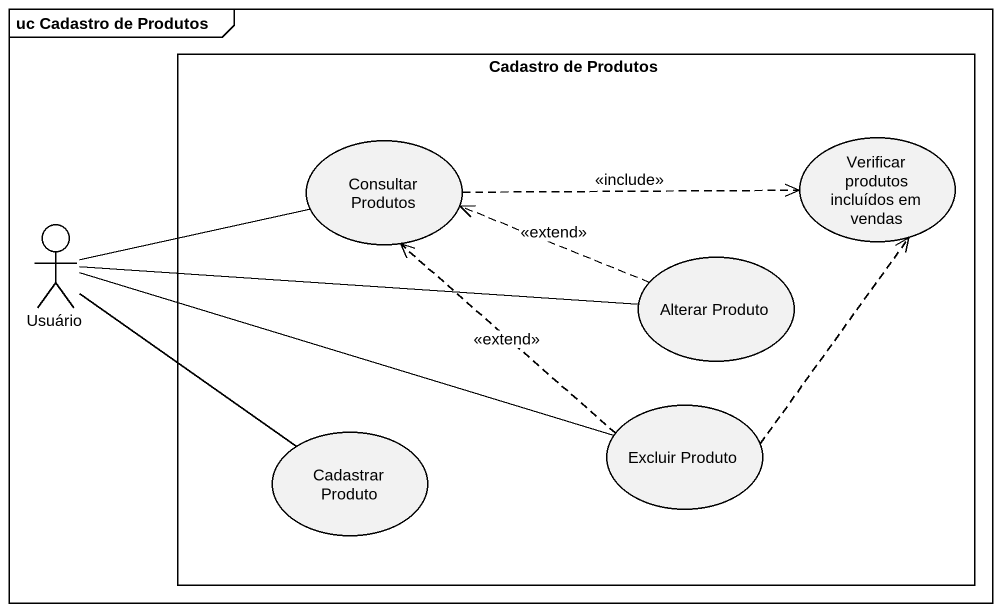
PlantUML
@startuml
mainframe uc Cadastro de Produtos
rectangle "Cadastro de Produtos" as Cadastro_de_Produtos {
  usecase "Consultar Produtos" as Consultar_Produtos
  usecase "Verificar produtos incluídos em vendas" as Verificar_produtos
  usecase "Alterar Produto" as Alterar_Produto
  usecase "Cadastrar Produto" as Cadastrar_Produto
  usecase "Excluir Produto" as Excluir_Produto
}
actor Usuário
Consultar_Produtos .right.> Verificar_produtos : <<include>>
Usuário -right- Consultar_Produtos
Usuário -right- Alterar_Produto
Usuário -- Cadastrar_Produto
Usuário -right- Excluir_Produto
Alterar_Produto .left.> Consultar_Produtos : <<extend>>
Excluir_Produto .up.> Consultar_Produtos : <<extend>>
Excluir_Produto .up.> Verificar_produtos
@enduml
